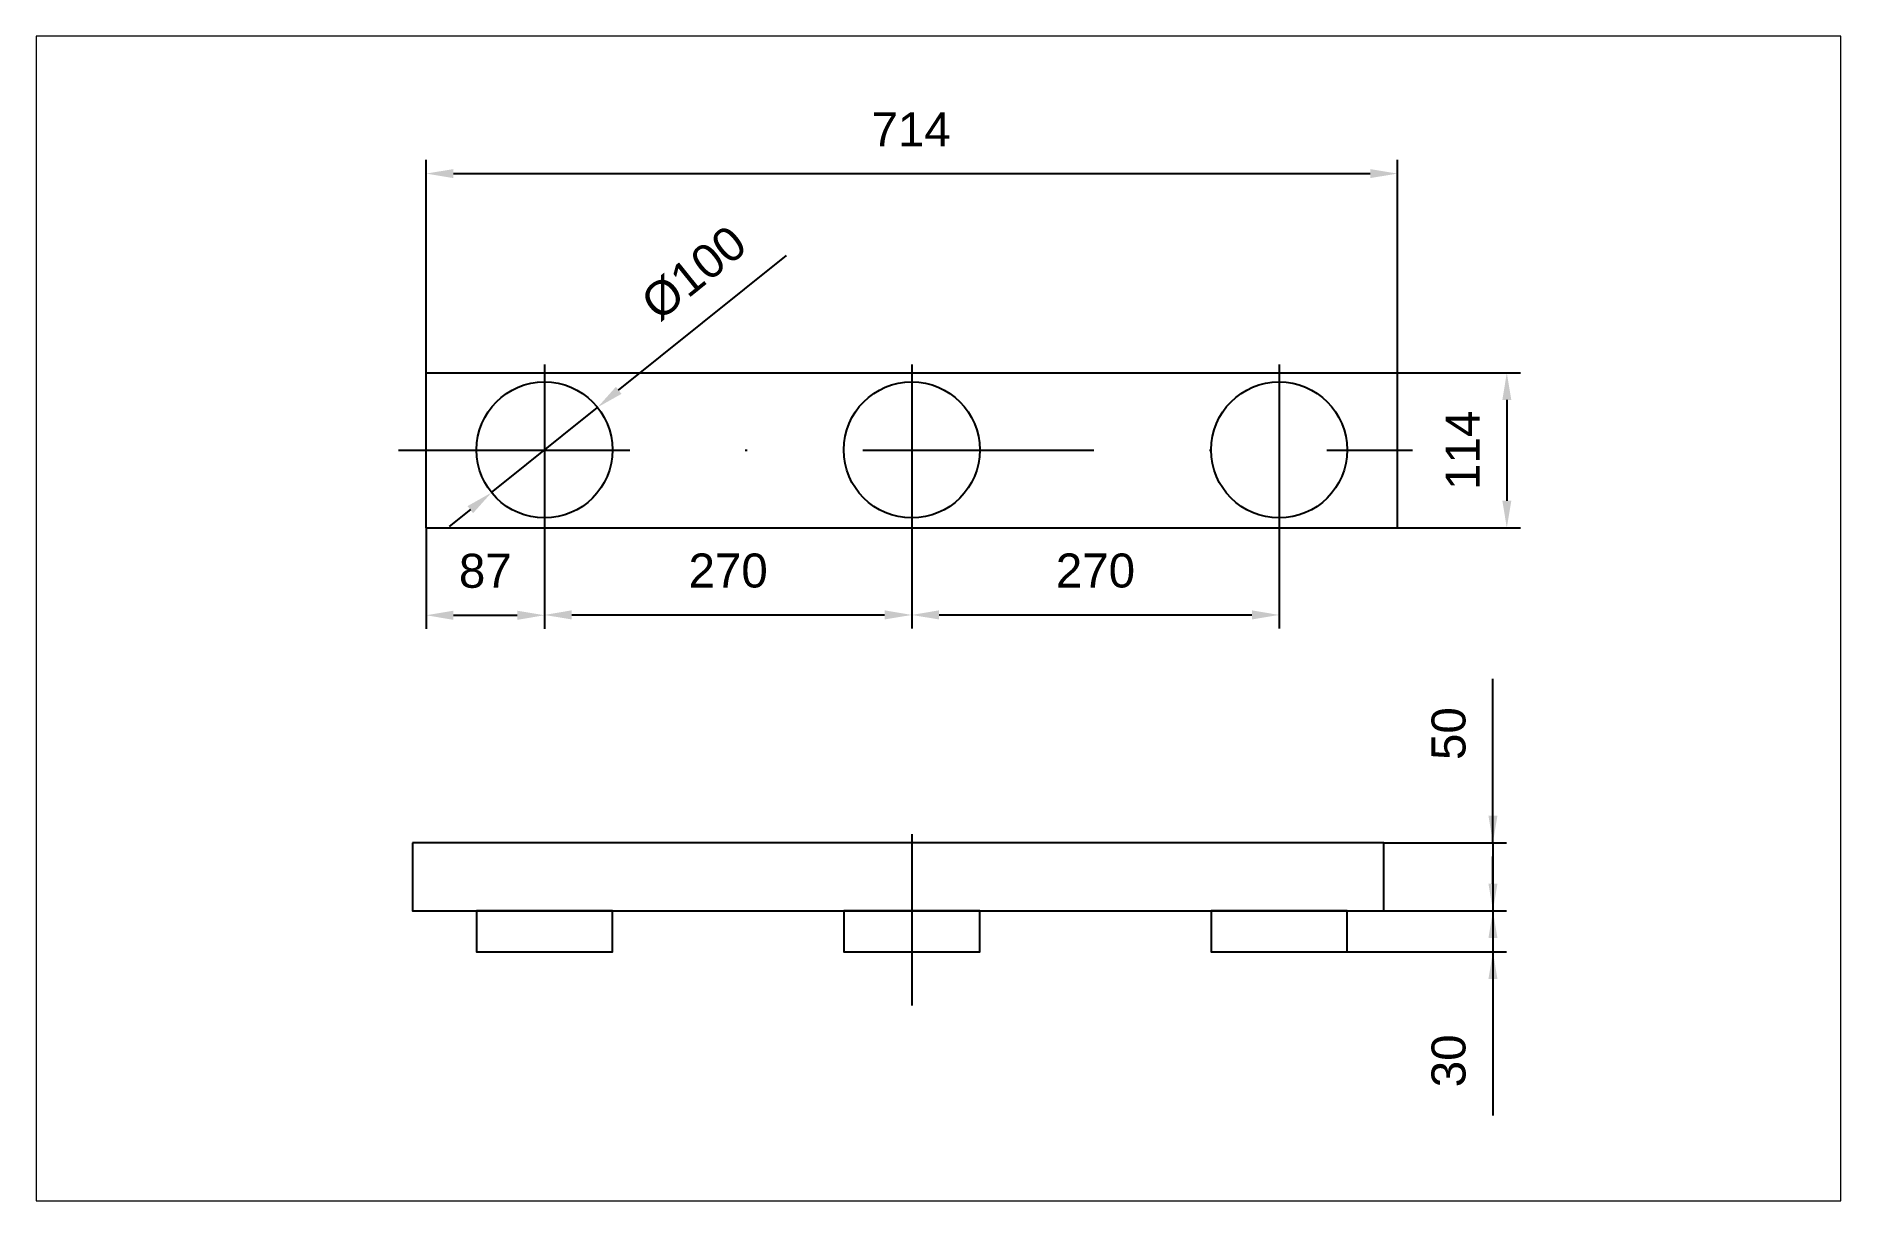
# Paper-space layout 'Sheet1' of a CAD drawing. Header units: millimetres. Extents: x 17 to 380, y 11 to 245.
# The model-space entities are those that its viewports show. They can reach past a viewport. Long polylines and large blocks are cut down to what shows.
import ezdxf

# ---------------------------------------------------------------- set-up
doc = ezdxf.new("R2010")
doc.units = ezdxf.units.MM
doc.linetypes.add('DASHDOT', pattern=[25.4, 12.7, -6.35, 0, -6.35])
doc.layers.add('02 ОВиК', color=7, linetype='Continuous')
doc.styles.get("Standard").update_dxf_attribs({"font": 'arial.ttf'})
doc.dimstyles.new('ISO-25', dxfattribs={"dimtxt": 2.5, "dimasz": 2.5, "dimexe": 1.25, "dimexo": 0.625, "dimtad": 1, "dimtxsty": 'Standard', "dimcen": 2.5, "dimadec": 0, "dimazin": 0, "dimtfac": 1, "dimtmove": 0, "dimatfit": 3, "dimfxl": 1, "dimarcsym": 0})

# ---------------------------------------------------------------- blocks, each defined once
blk = doc.blocks.new('*D4')
at = {"layer": '02 ОВиК', "color": 0, "lineweight": -2}
for p, q in [((121, 266), (121, 422.4)), ((141, 412.4), (815, 412.4)), ((835, 266), (835, 422.4))]:
    blk.add_line(p, q, dxfattribs=at)
at = {"layer": '02 ОВиК', "color": 0}
for points in [[(141, 415.7), (141, 409.1), (121, 412.4)], [(815, 409.1), (815, 415.7), (835, 412.4)]]:
    blk.add_solid(points, dxfattribs=at)
at = {"layer": 'Defpoints', "color": 0}
for p in [(835, 412.4), (121, 266), (835, 266)]:
    blk.add_point(p, dxfattribs=at)
at = {"layer": '02 ОВиК', "color": 0, "insert": (477.5, 444.9), "char_height": 25, "attachment_point": 5}
blk.add_mtext('714', dxfattribs=at)
blk = doc.blocks.new('*D5')
at = {"layer": '02 ОВиК', "color": 0, "lineweight": -2}
for p, q in [((835, 266), (925.4, 266)), ((915.4, 246), (915.4, 172)), ((835, 152), (925.4, 152))]:
    blk.add_line(p, q, dxfattribs=at)
at = {"layer": '02 ОВиК', "color": 0}
for points in [[(918.7, 246), (912.1, 246), (915.4, 266)], [(912.1, 172), (918.7, 172), (915.4, 152)]]:
    blk.add_solid(points, dxfattribs=at)
at = {"layer": 'Defpoints', "color": 0}
for p in [(835, 266), (835, 152), (915.4, 152)]:
    blk.add_point(p, dxfattribs=at)
at = {"layer": '02 ОВиК', "color": 0, "insert": (882.9, 209), "char_height": 25, "attachment_point": 5, "rotation": 90}
blk.add_mtext('114', dxfattribs=at)
blk = doc.blocks.new('*D8')
at = {"layer": '02 ОВиК', "color": 0, "lineweight": -2}
for p, q in [((262.5, 253.1), (385.8, 352.3)), ((169, 177.9), (247, 240.6)), ((153.5, 165.4), (137.9, 152.9))]:
    blk.add_line(p, q, dxfattribs=at)
at = {"layer": '02 ОВиК', "color": 0}
for points in [[(260.5, 255.7), (264.6, 250.5), (247, 240.6)], [(155.5, 162.8), (151.4, 168), (169, 177.9)]]:
    blk.add_solid(points, dxfattribs=at)
at = {"layer": 'Defpoints', "color": 0}
for p in [(247, 240.6), (169, 177.9)]:
    blk.add_point(p, dxfattribs=at)
at = {"layer": '02 ОВиК', "color": 0, "insert": (317.9, 339.3), "char_height": 25, "attachment_point": 5, "rotation": 38.8056}
blk.add_mtext('%%c100', dxfattribs=at)
blk = doc.blocks.new('*D9')
at = {"layer": '02 ОВиК', "color": 0, "lineweight": -2}
for p, q in [((905.2, -79.5), (905.2, 41)), ((905.2, -59.5), (905.2, -39.5)), ((825, -79.5), (915.2, -79.5)), ((905.2, -79.5), (905.2, -129.5)), ((825, -129.5), (915.2, -129.5)), ((905.2, -149.5), (905.2, -169.5))]:
    blk.add_line(p, q, dxfattribs=at)
at = {"layer": '02 ОВиК', "color": 0}
for points in [[(901.9, -59.5), (908.5, -59.5), (905.2, -79.5)], [(908.5, -149.5), (901.9, -149.5), (905.2, -129.5)]]:
    blk.add_solid(points, dxfattribs=at)
at = {"layer": 'Defpoints', "color": 0}
for p in [(825, -79.5), (825, -129.5), (905.2, -129.5)]:
    blk.add_point(p, dxfattribs=at)
at = {"layer": '02 ОВиК', "color": 0, "insert": (872.7, 0.8), "char_height": 25, "attachment_point": 5, "rotation": 90}
blk.add_mtext('50', dxfattribs=at)
blk = doc.blocks.new('*D10')
at = {"layer": '02 ОВиК', "color": 0, "lineweight": -2}
for p, q in [((905.2, -109.5), (905.2, -89.5)), ((825, -129.5), (915.2, -129.5)), ((905.2, -129.5), (905.2, -280)), ((905.2, -129.5), (905.2, -159.5)), ((798, -159.5), (915.2, -159.5))]:
    blk.add_line(p, q, dxfattribs=at)
at = {"layer": '02 ОВиК', "color": 0}
for points in [[(901.9, -109.5), (908.5, -109.5), (905.2, -129.5)], [(908.5, -179.5), (901.9, -179.5), (905.2, -159.5)]]:
    blk.add_solid(points, dxfattribs=at)
at = {"layer": 'Defpoints', "color": 0}
for p in [(825, -129.5), (798, -159.5), (905.2, -159.5)]:
    blk.add_point(p, dxfattribs=at)
at = {"layer": '02 ОВиК', "color": 0, "insert": (872.7, -239.7), "char_height": 25, "attachment_point": 5, "rotation": 90}
blk.add_mtext('30', dxfattribs=at)
blk = doc.blocks.new('*D11')
at = {"layer": '02 ОВиК', "color": 0, "lineweight": -2}
for p, q in [((121, 152), (121, 77.8)), ((208, 152), (208, 77.8)), ((141, 87.8), (188, 87.8))]:
    blk.add_line(p, q, dxfattribs=at)
at = {"layer": '02 ОВиК', "color": 0}
for points in [[(141, 91.1), (141, 84.4), (121, 87.8)], [(188, 84.4), (188, 91.1), (208, 87.8)]]:
    blk.add_solid(points, dxfattribs=at)
at = {"layer": 'Defpoints', "color": 0}
for p in [(121, 152), (208, 152), (208, 87.8)]:
    blk.add_point(p, dxfattribs=at)
at = {"layer": '02 ОВиК', "color": 0, "insert": (164.5, 120.3), "char_height": 25, "attachment_point": 5}
blk.add_mtext('87', dxfattribs=at)
blk = doc.blocks.new('*D12')
at = {"layer": '02 ОВиК', "color": 0, "lineweight": -2}
for p, q in [((208, 152), (208, 78)), ((478, 152), (478, 78)), ((228, 88), (458, 88))]:
    blk.add_line(p, q, dxfattribs=at)
at = {"layer": '02 ОВиК', "color": 0}
for points in [[(228, 91.4), (228, 84.7), (208, 88)], [(458, 84.7), (458, 91.4), (478, 88)]]:
    blk.add_solid(points, dxfattribs=at)
at = {"layer": 'Defpoints', "color": 0}
for p in [(208, 152), (478, 152), (478, 88)]:
    blk.add_point(p, dxfattribs=at)
at = {"layer": '02 ОВиК', "color": 0, "insert": (343, 120.5), "char_height": 25, "attachment_point": 5}
blk.add_mtext('270', dxfattribs=at)
blk = doc.blocks.new('*D13')
at = {"layer": '02 ОВиК', "color": 0, "lineweight": -2}
for p, q in [((478, 152), (478, 78)), ((748, 152), (748, 78)), ((498, 88), (728, 88))]:
    blk.add_line(p, q, dxfattribs=at)
at = {"layer": '02 ОВиК', "color": 0}
for points in [[(498, 91.4), (498, 84.7), (478, 88)], [(728, 84.7), (728, 91.4), (748, 88)]]:
    blk.add_solid(points, dxfattribs=at)
at = {"layer": 'Defpoints', "color": 0}
for p in [(478, 152), (748, 152), (748, 88)]:
    blk.add_point(p, dxfattribs=at)
at = {"layer": '02 ОВиК', "color": 0, "insert": (613, 120.5), "char_height": 25, "attachment_point": 5}
blk.add_mtext('270', dxfattribs=at)

msp = doc.modelspace()

# ---------------------------------------------------------------- linework, layer by layer
at = {"lineweight": -2}
for p, q in [((121, 152), (121, 266)), ((121, 266), (835, 266)), ((835, 152), (835, 266)), ((121, 152), (835, 152))]:
    msp.add_line(p, q, dxfattribs=at)
at = {"linetype": 'DASHDOT'}
for p, q in [((208, 272.2), (208, 146.3)), ((478, 272.2), (478, 146.3)), ((748, 272.2), (748, 146.3)), ((100.7, 209), (846, 209)), ((478, -73.2), (478, -199.1))]:
    msp.add_line(p, q, dxfattribs=at)
for points in [[(111, -79.5), (111, -129.5), (825, -129.5), (825, -79.5)], [(158, -129.5), (158, -159.5), (258, -159.5), (258, -129.5)], [(428, -129.5), (428, -159.5), (528, -159.5), (528, -129.5)], [(698, -129.5), (698, -159.5), (798, -159.5), (798, -129.5)]]:
    msp.add_lwpolyline(points, close=True)
at = {"lineweight": -2}
for centre in [(208, 209.3), (478, 209.3), (748, 209.3)]:
    msp.add_circle(centre, 50, dxfattribs=at)

# ---------------------------------------------------------------- dimensions: what is measured, and where the dimension line sits
at = {"layer": '02 ОВиК'}
dim = msp.add_linear_dim(base=(835, 412.4), p1=(121, 266), p2=(835, 266), dimstyle='ISO-25', override={"dimtxt": 25, "dimasz": 20, "dimexe": 10, "dimexo": 0, "dimgap": 20, "dimdec": 0}, dxfattribs=at)
dim.commit()
dim.dimension.update_dxf_attribs({"geometry": '*D4', "text_midpoint": (477.5, 412.4), "dimtype": 160})
dim = msp.add_diameter_dim_2p(p1=(169, 177.9), p2=(247, 240.6), dimstyle='ISO-25', override={"dimtxt": 25, "dimasz": 20, "dimexe": 10, "dimexo": 0, "dimgap": 20, "dimdec": 0}, dxfattribs=at)
dim.commit()
dim.dimension.update_dxf_attribs({"geometry": '*D8', "text_midpoint": (338.2, 314), "dimtype": 163})
for base, p1, p2, picture, middle in [((915.4, 152), (835, 266), (835, 152), '*D5', (915.4, 209)), ((905.2, -129.5), (825, -79.5), (825, -129.5), '*D9', (905.2, 0.8))]:
    dim = msp.add_linear_dim(base=base, p1=p1, p2=p2, angle=90, dimstyle='ISO-25', override={"dimtxt": 25, "dimasz": 20, "dimexe": 10, "dimexo": 0, "dimgap": 20, "dimdec": 0}, dxfattribs=at)
    dim.commit()
    dim.dimension.update_dxf_attribs({"geometry": picture, "text_midpoint": middle, "dimtype": 160})
for base, p1, p2, picture, middle in [((208, 87.8), (121, 152), (208, 152), '*D11', (164.5, 120.3)), ((478, 88), (208, 152), (478, 152), '*D12', (343, 120.5)), ((748, 88), (478, 152), (748, 152), '*D13', (613, 120.5))]:
    dim = msp.add_linear_dim(base=base, p1=p1, p2=p2, dimstyle='ISO-25', override={"dimtxt": 25, "dimasz": 20, "dimexe": 10, "dimexo": 0, "dimgap": 20, "dimdec": 0}, dxfattribs=at)
    dim.commit()
    dim.dimension.update_dxf_attribs({"geometry": picture, "text_midpoint": middle})
dim = msp.add_linear_dim(base=(905.2, -159.5), p1=(825, -129.5), p2=(798, -159.5), angle=90, dimstyle='ISO-25', override={"dimtxt": 25, "dimasz": 20, "dimexe": 10, "dimexo": 0, "dimgap": 20, "dimdec": 0}, dxfattribs=at)
dim.commit()
dim.dimension.update_dxf_attribs({"geometry": '*D10', "text_midpoint": (872.7, -239.7)})

psp = doc.layouts.new('Sheet1')

# ---------------------------------------------------------------- viewports
at = {"layer": '0'}
psp.add_viewport(center=(198.28, 127.6), size=(362.68, 234.0349), view_center_point=(497.63, 85.41), view_height=856.1103, dxfattribs=at)

doc.saveas('drawing.dxf')
